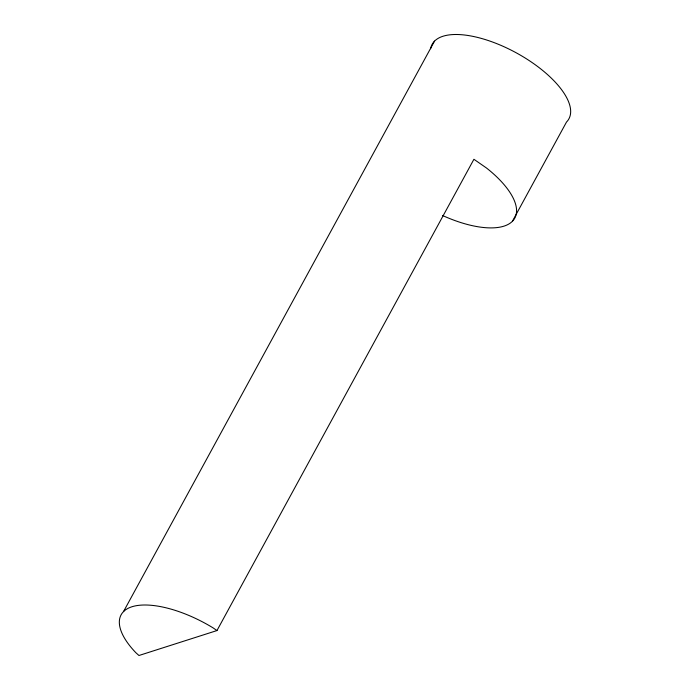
<?xml version="1.0" encoding="UTF-8"?>
<svg xmlns="http://www.w3.org/2000/svg" width="690" height="690" viewBox="0 0 690 690"><rect width="100%" height="100%" fill="white"/><g stroke="black" fill="none" stroke-linecap="round" stroke-linejoin="round"><path stroke-width="1.03" d="M123.493 611.633L434.536 41.124M216.962 630.565L213.27 627.995A77.867 32.784 28.6 0 0 131.893 606.777A77.867 32.784 28.6 0 0 135.878 652.731L138.949 655.5L216.962 630.565L473.918 159.278L486.493 168.006A77.867 32.784 28.6 0 1 512.73 220.938A77.867 32.784 28.6 0 1 442.437 215.444M512.411 221.274L566.507 122.052A77.867 32.784 28.6 0 0 515.499 52.414A77.867 32.784 28.6 0 0 430.629 48.74"/></g></svg>
